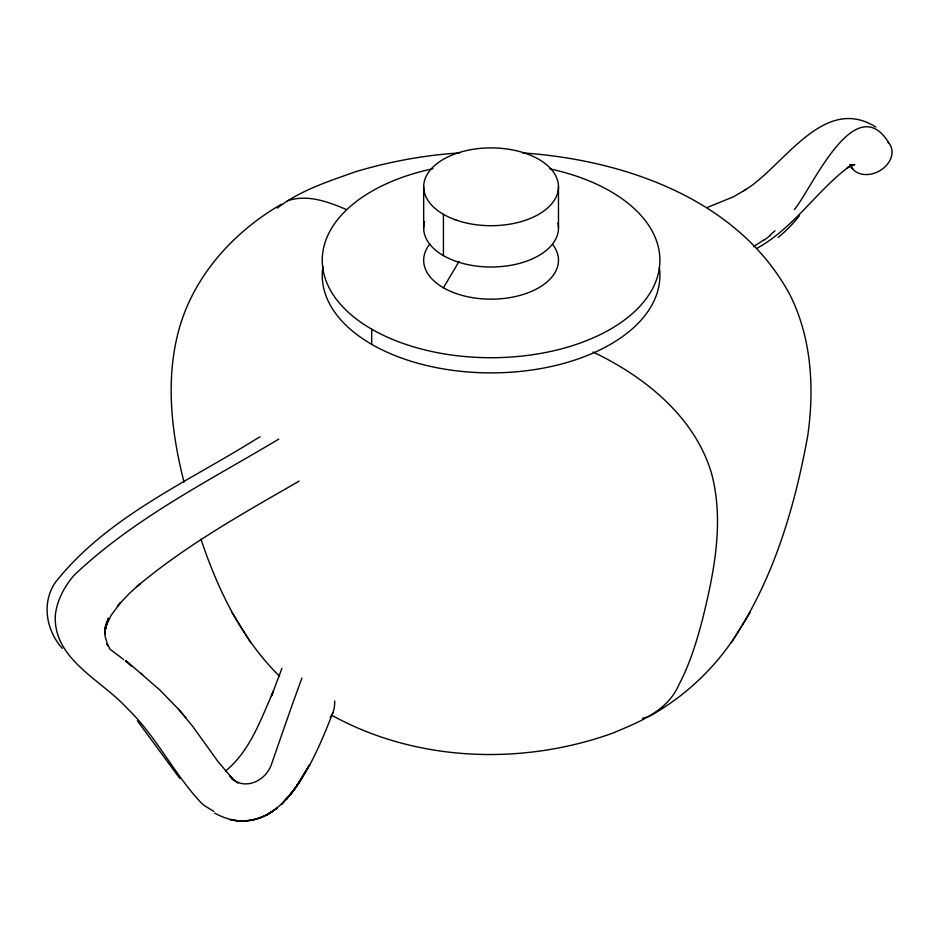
<?xml version="1.0" encoding="UTF-8"?>
<svg xmlns="http://www.w3.org/2000/svg" width="939" height="939" viewBox="0 0 939 939"><rect width="100%" height="100%" fill="white"/><g stroke="black" fill="none" stroke-linecap="round" stroke-linejoin="round"><path stroke-width="1.41" d="M301.9 678.111C291.278 706.891 281.348 735.941 271.277 764.874C265.878 780.039 246.781 790.157 232.731 779.464M281.935 668.275L271.477 696.057L273.472 691.034C260.866 719.145 250.185 751.059 225.454 771.072M332.864 712.76C314.988 758.254 279.599 848.093 214.62 813.115M741.247 626.841C776.635 568.729 795.779 501.907 807.798 435.344C814.489 387.713 811.648 337.453 789.476 293.954C737.772 199.068 624.752 159.947 522.624 152.916M443.419 287.768L459.054 261.429M642.44 718.265A101.353 58.523 60 0 0 651.701 715.025C687.735 694.344 718.593 664.542 739.944 628.884M731.34 642.757L750.191 612.392M794.324 209.608C811.554 189.408 855.863 85.191 890.207 145.099A22.313 17.172 -28.5 0 1 878.587 171.414A22.313 17.172 -28.5 0 1 850.699 165.745M277.345 208.082C299.94 190.406 328.556 181.415 355.318 171.79C389.216 161.661 424.217 155.193 459.523 152.916M775.062 230.783L769.792 235.349M743.817 190.734C782.985 167.964 822.764 93.607 875.829 127.058M764.416 239.504L753.512 246.687M281.43 204.221C234.867 231.135 195.793 273.519 180.077 325.645C165.147 375.788 170.851 429.499 183.363 479.489L184.044 482.153M746.153 189.373L733.336 196.861L707.02 207.566M299.165 481.108C243.307 513.293 186.356 544.89 136.871 586.593L140.216 583.553L129.347 593.448L117.539 605.984L120.521 602.721L111.037 615.432L106.26 625.738L108.372 618.12L105.508 628.661L106.905 621.336L105.086 631.384L105.72 624.47L104.968 633.907L104.816 627.534L105.086 636.29L107.95 645.938L106.858 643.602L109.64 648.074M278.766 439.112C208.693 481.026 133.467 518.621 73.923 575.443A58.007 33.487 -60 0 0 68.899 581.84L66.153 585.901A45.835 26.468 -60 0 0 60.213 597.051A43.675 25.212 -60 0 0 55.307 615.691C53.206 659.342 101.788 680.212 127.129 708.311C155.886 735.8 173.175 772.515 200.019 801.589A185.194 106.929 -60 0 0 204.103 805.404L213.869 811.46M756.893 248.33C793.76 228.13 816.39 190.969 849.572 166.25L847.248 167.823L854.783 164.548L850.605 165.041L853.387 165.417L849.725 164.677M260.056 436.881L256.324 438.947C187.284 482.212 107.175 516.896 55.53 582.203C41.293 602.545 46.105 630.597 62.361 648.38M287.428 200.864C306.947 193.95 327.781 201.674 345.881 209.303M593.072 352.031C644.706 376.668 694.778 416.681 711.574 473.502C724.251 521.368 714.297 571.44 702.724 618.461C696.785 641.196 689.942 663.932 678.874 684.766C667.195 711.903 638.121 722.255 612.979 733.042C522.342 765.743 416.388 762.139 331.35 715.049M231.311 778.56L232.015 779.018M109.276 648.649L121.154 657.64M121.941 658.274L123.643 659.659M125.943 660.587L159.642 689.825L179.173 709.884L192.847 726.598L217.695 761.142L232.273 778.431M125.345 661.056L127.892 663.169M128.737 663.885L131.46 666.185M141.167 673.298L142.599 674.519M237.813 783.044L229.832 776.13L231.147 777.281M887.672 141.953L888.67 142.974M279.658 676.35C241.534 638.884 217.707 589.422 200.981 539.232M178.598 709.274L185.899 717.772M850.229 165.522L852.988 169.29M137.364 720.765L179.795 778.419M231.956 612.392L240.912 626.841M242.215 628.884L250.807 642.757M558.47 186.791L558.47 228.107M443.419 214.315L443.419 255.619M423.677 186.791L423.677 228.107M371.703 329.178L371.703 344.343M799.488 215.677A133.303 103.947 -72.4 0 1 778.208 237.414M769.886 235.712A109.1 68.923 -62.8 0 1 764.487 239.868M334.66 700.975A37.243 21.996 61.2 0 1 330.094 717.408M549.784 168.867A168.82 97.468 0 0 1 626.149 318.72A168.82 97.468 0 0 1 355.588 318.403A168.82 97.468 0 0 1 433.008 168.727M659.307 267.239A168.82 97.468 0 0 1 490.463 372.889A168.82 97.468 0 0 1 322.957 266.523M552.613 244.386A67.397 38.91 0 0 1 490.663 299.165A67.397 38.91 0 0 1 429.874 243.952M557.919 223.142A67.397 38.91 0 0 1 489.841 267.005A67.397 38.91 0 0 1 424.592 221.733M309.624 764.722L296.266 786.753L309.624 764.722M300.445 780.52L291.336 793.502L300.445 780.52M295.914 787.211L286.395 799.418L295.914 787.211M291.419 793.103L281.454 804.477L291.419 793.103M277.357 808.021L266.5 815.052L277.357 808.021M273.284 810.932C260.842 819.524 245.114 823.092 230.29 819.594C245.114 823.069 260.819 819.477 273.284 810.932M456.319 220.137A67.397 38.91 0 0 0 558.459 187.507A67.397 38.91 0 0 0 458.455 152.752A67.397 38.91 0 0 0 456.319 220.137"/></g></svg>
